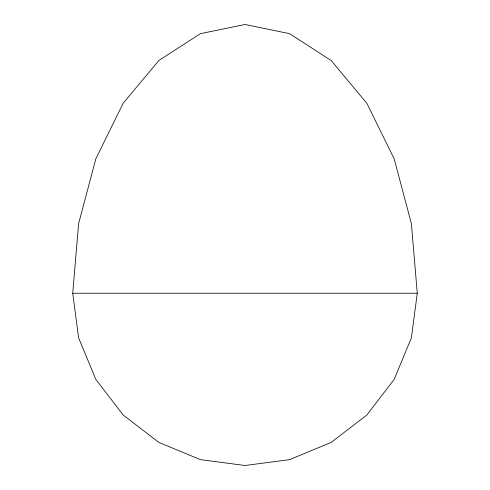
<?xml version="1.0" encoding="UTF-8"?>
<svg xmlns="http://www.w3.org/2000/svg" width="490" height="490" viewBox="0 0 490 490"><rect width="100%" height="100%" fill="white"/><g stroke="black" fill="none" stroke-linecap="round" stroke-linejoin="round"><path stroke-width="0.73" d="M72.734 293.234L78.602 223.679L95.813 158.87L123.192 103.212L158.87 60.503L200.416 33.657L245 24.5L289.584 33.657L331.136 60.503L366.808 103.212L394.187 158.87L411.398 223.679L417.266 293.234L411.398 337.818L394.187 379.37L366.808 415.042L331.136 442.421L289.584 459.632L245 465.5L200.416 459.632L158.87 442.421L123.192 415.042L95.813 379.37L78.602 337.818L72.734 293.234L417.266 293.234"/></g></svg>
